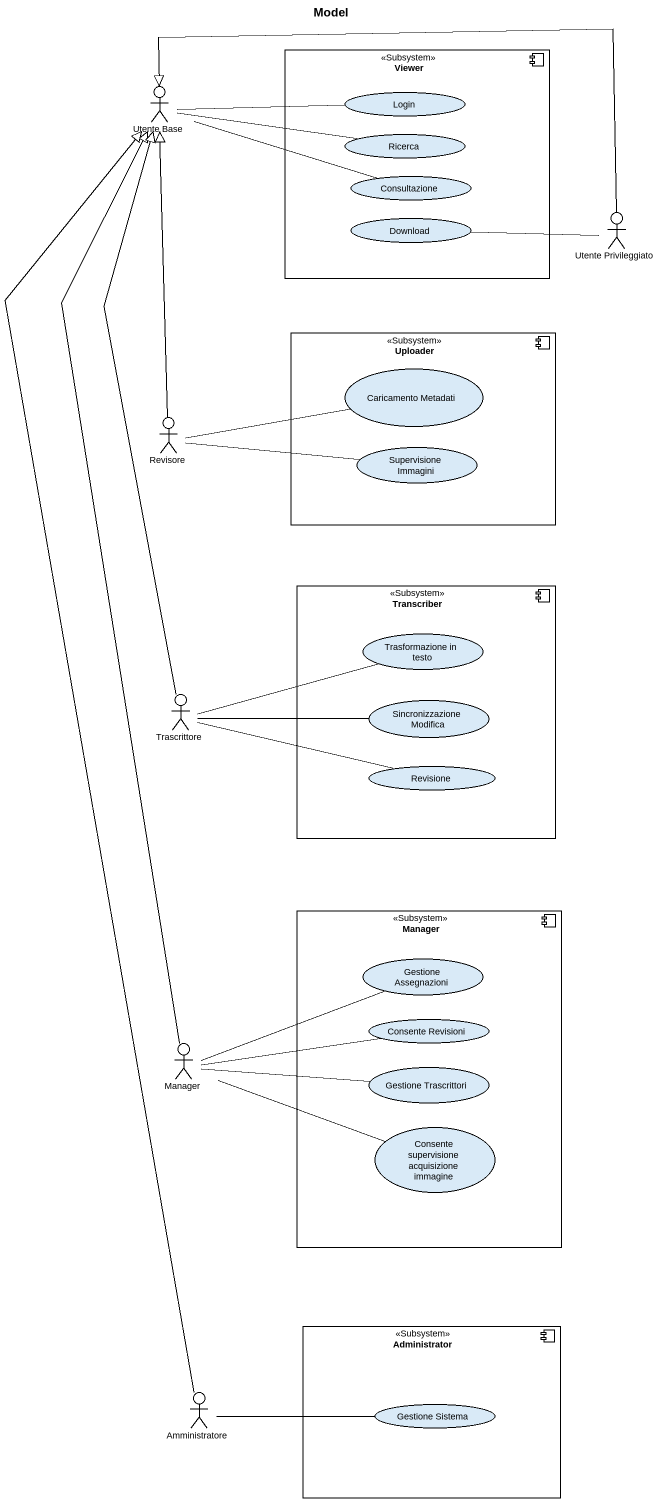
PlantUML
@startuml
title Model
component Viewer <<Subsystem>> {
  usecase Login
  usecase Ricerca
  usecase Consultazione
  usecase Download
}
actor "Utente Base" as Utente_Base
actor "Utente Privileggiato" as Utente_Privileggiato
component Uploader <<Subsystem>> {
  usecase "Caricamento Metadati" as Caricamento_Metadati
  usecase "Supervisione Immagini" as Supervisione_Immagini
}
actor Revisore
component Transcriber <<Subsystem>> {
  usecase "Trasformazione in testo" as Trasformazione_in_testo
  usecase "Sincronizzazione Modifica" as Sincronizzazione_Modifica
  usecase Revisione
}
actor Trascrittore
component Manager <<Subsystem>> {
  usecase "Gestione Assegnazioni" as Gestione_Assegnazioni
  usecase "Consente Revisioni" as Consente_Revisioni
  usecase "Gestione Trascrittori" as Gestione_Trascrittori
  usecase "Consente supervisione acquisizione immagine" as Consente_supervisione
}
actor "Manager" as Manager_2
component Administrator <<Subsystem>> {
  usecase "Gestione Sistema" as Gestione_Sistema
}
actor Amministratore
Utente_Base -right- Login
Utente_Base -right- Ricerca
Utente_Base -right- Consultazione
Utente_Privileggiato -left-|> Utente_Base
Utente_Privileggiato -left- Download
Revisore -up-|> Utente_Base
Revisore -right- Caricamento_Metadati
Revisore -right- Supervisione_Immagini
Trascrittore -up-|> Utente_Base
Trascrittore -right- Trasformazione_in_testo
Trascrittore -right- Sincronizzazione_Modifica
Trascrittore -right- Revisione
Manager_2 -up-|> Utente_Base
Manager_2 -right- Gestione_Assegnazioni
Manager_2 -right- Consente_Revisioni
Manager_2 -right- Gestione_Trascrittori
Manager_2 -right- Consente_supervisione
Amministratore -up-|> Utente_Base
Amministratore -right- Gestione_Sistema
@enduml
